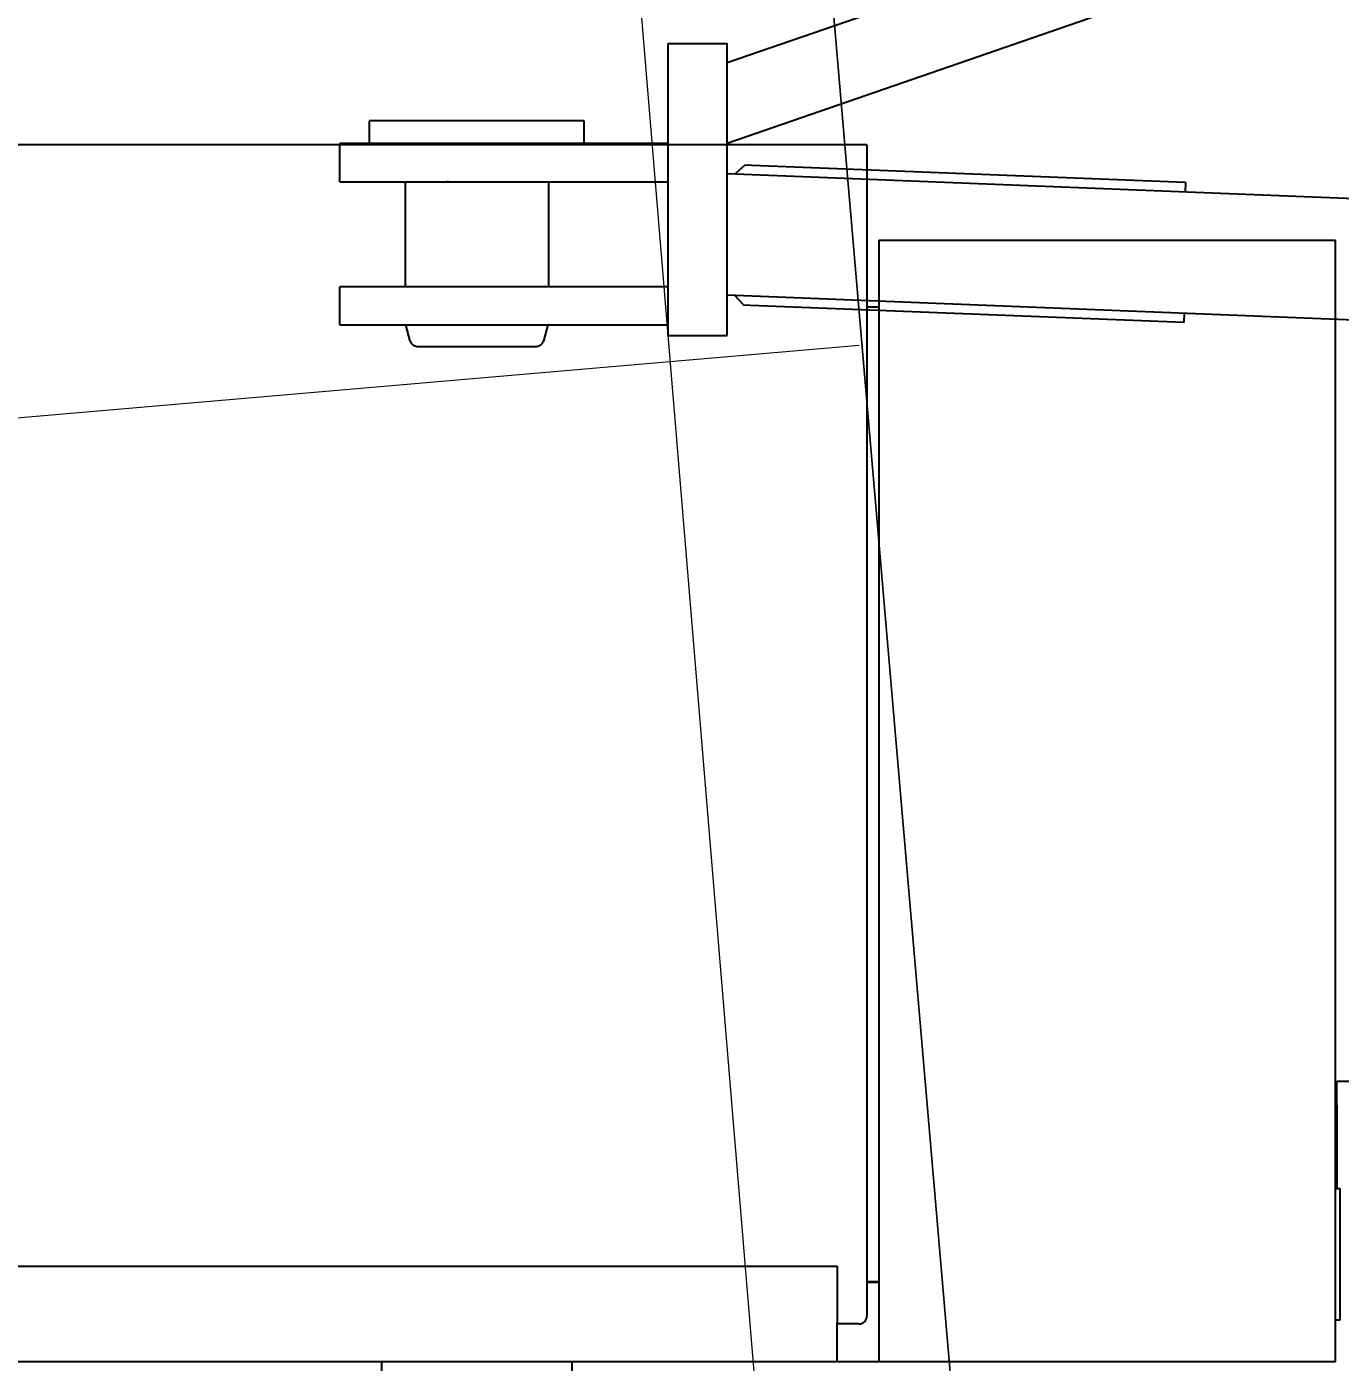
# Model space of a CAD drawing. Header units: millimetres. Extents: x -2078669 to -1085629, y -5987148 to 310365.
# Drawn here: x -1712781 to -1711680, y -2648076 to -2646956 of the extents above; entities that cross this region are included whole.
import ezdxf

# ---------------------------------------------------------------- set-up
doc = ezdxf.new("R2010")
doc.units = ezdxf.units.MM
doc.header["$LTSCALE"] = 500
doc.header["$PDSIZE"] = 300
doc.layers.get('Defpoints').update_dxf_attribs({"color": 153})
for name, color, linetype, lineweight in [('D-BGD', 7, 'Continuous', 13), ('D-BYP-STR8', 5, 'Continuous', 25), ('D-BYP-STRB', 5, 'Continuous', 25)]:
    doc.layers.add(name, color=color, linetype=linetype, lineweight=lineweight)
doc.styles.add('MS ゴシック', font='MS Gothic.ttf')
doc.dimstyles.new('DIM-500-F', dxfattribs={"dimscale": 500, "dimtxt": 3.5, "dimasz": 2.5, "dimexe": 0, "dimexo": 2, "dimgap": 0.8, "dimtad": 1, "dimdec": 0, "dimzin": 0, "dimdsep": 46, "dimtxsty": 'MS ゴシック', "dimblk": 'OPEN', "dimcen": 0.1, "dimclrd": 256, "dimclre": 256, "dimclrt": 256, "dimaunit": 1, "dimadec": 4, "dimazin": 0, "dimtfac": 1, "dimtdec": 0, "dimtmove": 2, "dimatfit": 3, "dimldrblk": 'OPEN', "dimfxl": 1, "dimtolj": 1, "dimtzin": 0, "dimlwd": -1, "dimlwe": -1, "dimarcsym": 2})

# ---------------------------------------------------------------- blocks, each defined once
blk = doc.blocks.new('河川平面')
at = {"layer": 'D-BGD', "linetype": 'Continuous'}
blk.add_line((1598882.634235095, -2791723.711037726), (1594416.387167908, -2792109.243088914), dxfattribs=at)
at = {"layer": 'D-BGD', "linetype": 'Continuous', "flags": 128}
for points in [[(1582140.22480504, -2719008.246832417), (1585199.135472456, -2721556.652768525), (1587710.206600712, -2724582.562403237), (1590099.480294381, -2728093.263083649), (1590110.102367294, -2728110.903138109), (1591961.898443081, -2731342.643658946), (1592824.10202737, -2733665.289847176), (1593520.446118793, -2735997.56025729), (1593986.483873758, -2737929.850707479), (1594098.227088898, -2739005.644055385), (1594388.716749413, -2742023.910902977), (1594482.261082501, -2742988.89450706), (1595400.753873513, -2755250.743170642), (1596341.116767682, -2765209.067116554), (1596556.546278942, -2767553.259840421), (1597440.879107656, -2777157.568789647), (1598308.325071081, -2787353.110177062), (1598377.125034866, -2788050.114848463), (1598643.211945438, -2790763.689235206), (1599232.859428944, -2797876.745915583), (1599792.865121341, -2803333.734038306), (1600050.773263845, -2807845.424872403), (1600213.856670496, -2810142.226829304), (1600362.445699103, -2812626.781041033)], [(1598643.211945438, -2790763.689235206), (1599232.859428944, -2797876.745915583), (1599792.865121341, -2803333.734038306), (1600050.773263845, -2807845.424872403), (1600213.856670488, -2810142.226829316), (1600362.445699103, -2812626.781041033)]]:
    blk.add_lwpolyline(points, dxfattribs=at)
at = {"layer": 'D-BGD', "linetype": 'Continuous', "extrusion": (0.9955781374507541, 0.08682361365133455, 0.03585850446702347), "elevation": 1362595.212812294}
blk.add_lwpolyline([(-2929395.81225143, 318894.4419509647), (-2912662.922296673, 318294.055861312), (-2896354.401935427, 317783.7276851074)], dxfattribs=at)
at = {"layer": 'D-BGD', "linetype": 'Continuous'}
blk.add_polyline3d([(1585913.836774506, -2722964.039985831, 364039.9803238746), (1587846.706407598, -2725240.048337663, 364499.9802990119), (1589297.961133755, -2727170.011831998, 364239.9803130648), (1590897.14193442, -2729946.271844543, 364189.9803157672), (1592005.832635062, -2732452.125814468, 364679.980289283), (1593055.81317772, -2735120.316207091, 364909.9802768517), (1593563.220417361, -2737026.788727858, 364939.9802752302), (1596851.629302453, -2768087.362797662, 366439.9801941562), (1598250.274787862, -2784335.807709586, 366949.980166591), (1599682.572154829, -2801007.298164424, 367549.9801341614), (1600652.260629525, -2813768.022538776, 368169.9801006508)], dxfattribs=at)
blk = doc.blocks.new('_Open')
at = {"color": 0, "linetype": 'ByBlock', "lineweight": -2}
for p, q in [((-1, 0.1666666666666667), (0, 0)), ((-1, -0.1666666666666667), (0, 0)), ((0, 0), (-1, 0))]:
    blk.add_line(p, q, dxfattribs=at)
blk = doc.blocks.new('*D29')
at = {"layer": 'D-BYP-STR8', "transparency": 16777216}
blk.add_line((-1718150.600723053, -2651102.547081396), (-1727138.733784209, -2658175.404063495), dxfattribs=at)
at = {"layer": 'Defpoints', "color": 0, "transparency": 16777216}
for p in [(-1712403.832354906, -2646580.354263312), (-1728121.060546163, -2658948.407383508)]:
    blk.add_point(p, dxfattribs=at)
at = {"layer": 'D-BYP-STR8', "transparency": 16777216, "xscale": 1250, "yscale": 1250, "zscale": 1250, "rotation": 218.1995815530016}
blk.add_blockref('_Open', (-1728121.060546163, -2658948.407383508), dxfattribs=at)
at = {"layer": 'D-BYP-STR8', "transparency": 16777216, "char_height": 1750, "attachment_point": 5, "rotation": 38.199581553001565, "style": 'MS ゴシック'}
for s, insert in [('\\A1;R20000', (-1721965.528093729, -2652482.130307291)), ('\\A1;(10.4t)', (-1720297.959814852, -2654601.263440768))]:
    blk.add_mtext(s, dxfattribs=dict(at, insert=insert))
blk = doc.blocks.new('A$C4dcfe073')
at = {"layer": 'D-BYP-STRB', "linetype": 'Continuous'}
for p, q in [((5655.450032566907, 2485.500011259923), (4509.999765599845, 2089.59290729987)), ((4510.002760447911, 2022.40796579991), (5655.449837050866, 2418.313967059948)), ((4459.999999999884, 2105.999999999884), (4509.999999999884, 2105.999999999884)), ((4459.999999999884, 2105.999999999884), (4459.999999999884, 1860.999999999884)), ((4509.999999999884, 1860.999999999884), (4509.999999999884, 2105.999999999884)), ((4224.999999999884, 2040.999999999884), (4209.999999999884, 2040.999999999884)), ((4209.999999999884, 2021.999999999884), (4209.999999999884, 2040.999999999884)), ((4374.999999999884, 2040.999999999884), (4224.999999999884, 2040.999999999884)), ((4389.999999999884, 2040.999999999884), (4374.999999999884, 2040.999999999884)), ((4389.999999999884, 2021.999999999884), (4389.999999999884, 2040.999999999884)), ((4620.600000007078, 2020.999974232749), (2823.400000006892, 2020.999974232749)), ((4184.999999999884, 1989.999999999884), (4184.999999999884, 2021.999999999884)), ((4459.999999999884, 2021.999999999884), (4184.999999999884, 2021.999999999884)), ((4627.000000006985, 2020.999974232749), (4620.600000007078, 2020.999974232749)), ((4627.000000006985, 2020.999974232749), (4627.000000006985, 1095.150941031985)), ((4510.0000209969, 1996.83968650992), (10199.90893512685, 1771.88282379997)), ((4524.62086113391, 2003.960145049961), (4516.630217489903, 1996.577022419893)), ((4530.48313647788, 2003.728484809864), (4524.620831582928, 2003.960144339944)), ((4894.332303520874, 1989.350329789915), (4530.483325258829, 2003.72847734997)), ((4184.999999999884, 1989.999999999884), (4459.999999999884, 1989.999999999884)), ((4239.999999999884, 1901.999999999884), (4239.999999999884, 1989.999999999884)), ((4276.322044881876, 1989.999999999884), (4274.515605328837, 1989.999999999884)), ((4359.999999999884, 1989.999999999884), (4359.999999999884, 1901.999999999884)), ((4894.332303520874, 1989.350329789915), (4894.028255029931, 1981.656172229908)), ((4636.999999999884, 1941), (4636.999999999884, 1030)), ((4636.999999999884, 1941), (5019.999999999884, 1941)), ((5019.999999999884, 1030), (5019.999999999884, 1941)), ((4184.999999999884, 1869.999999999884), (4184.999999999884, 1901.999999999884)), ((4459.999999999884, 1901.999999999884), (4184.999999999884, 1901.999999999884)), ((4304.083781340858, 1901.999999999884), (4304.15637714183, 1901.999999999884)), ((4509.999999999884, 1895.160312669934), (9434.146206663921, 1700.478728319868)), ((4516.039049568935, 1894.921552139916), (4523.436277778936, 1886.915640489897)), ((4523.436247043894, 1886.915638689883), (4529.298713184893, 1886.683972779894)), ((4529.298745781882, 1886.683971489896), (4893.147724044858, 1872.305823929957)), ((4636.999307128484, 1884.999999999651), (4627.000000006985, 1884.999999999651)), ((4184.999999999884, 1869.999999999884), (4459.999999999884, 1869.999999999884)), ((4244.16739081894, 1856.447085729917), (4240.535898384871, 1869.999999999884)), ((4359.464101614896, 1869.999999999884), (4355.832609181874, 1856.447085729917)), ((4893.147724044858, 1872.305823929957), (4893.45177805284, 1880.000121119898)), ((4459.999999999884, 1860.999999999884), (4509.999999999884, 1860.999999999884)), ((4249.962945776875, 1851.999999999884), (4350.03705422394, 1851.999999999884)), ((5020.999999999767, 1236.000000849948), (5039.999999999767, 1236.000000849948)), ((5020.999999999767, 1216.000000849948), (5020.999999999767, 1236.000000849948)), ((5020.999999999767, 1216.000000849948), (5020.999999999767, 1146)), ((5019.999999999884, 1146), (5023.999999999767, 1146)), ((5023.999999999767, 1036.000000849948), (5023.999999999767, 1146)), ((5019.933245770982, 1105.839953823015), (5019.93363752251, 1105.851934889681)), ((5019.93363752251, 1105.851934889681), (5019.934173497255, 1105.866048665135)), ((5019.934173497255, 1105.866048665135), (5019.934913061094, 1105.881745023304)), ((5019.934913061094, 1105.881745023304), (5019.935915580019, 1105.898473838693)), ((5019.935915580019, 1105.898473838693), (5019.937240420142, 1105.915684985463)), ((5019.937240420142, 1105.915684985463), (5019.938946947339, 1105.932828338002)), ((5019.938946947339, 1105.932828338002), (5019.94109452772, 1105.949353770353)), ((5019.94109452772, 1105.949353770353), (5019.943742527277, 1105.964711157023)), ((5019.943742527277, 1105.964711157023), (5019.946915325243, 1105.97845775832)), ((5019.946915325243, 1105.97845775832), (5019.950497355079, 1105.990580376703)), ((5019.950497355079, 1105.990580376703), (5019.954338063137, 1106.001173200668)), ((5019.954338063137, 1106.001173200668), (5019.958286895999, 1106.010330419056)), ((5019.958286895999, 1106.010330419056), (5019.962193300365, 1106.018146220245)), ((5019.962193300365, 1106.018146220245), (5019.965906722704, 1106.024714792729)), ((5019.965906722704, 1106.024714792729), (5019.969276609598, 1106.030130325118)), ((5019.969276609598, 1106.030130325118), (5019.97215240763, 1106.034487006022)), ((4627.000000006985, 1095.150941031985), (4627.000000006985, 1038.899974233005)), ((3716.999999974971, 1080.999974812963), (4601.999999974971, 1080.999974812963)), ((4601.999999974971, 1080.999974812963), (4601.999999974971, 1033.29997481301)), ((4636.999307128484, 1067.800000000047), (4627.000000006985, 1067.800000000047)), ((4627.000000006985, 1067.5), (4636.999307128484, 1067.5)), ((4620.600000007078, 1032.499974232982), (4601.999655200867, 1032.499974232982)), ((4601.999999974971, 1000.999974812963), (4601.999999974971, 1033.29997481301)), ((5019.999999999884, 1036), (5023.999999999767, 1036)), ((4636.999999999884, 1030), (4636.999999999884, 1001)), ((5019.999999999884, 1001), (5019.999999999884, 1030)), ((3716.999999974971, 1000.999974812963), (4601.999999974971, 1000.999974812963)), ((4219.999999999884, 1000.999974812963), (4219.999999999884, 812.0006638480118)), ((4379.999999999884, 812.0006638480118), (4379.999999999884, 1000.999974812963)), ((4601.999997783802, 1001), (4637.00000186963, 1001)), ((4636.999999999884, 1001), (5019.999999999884, 1001))]:
    blk.add_line(p, q, dxfattribs=at)
for centre, radius, start, end in [((4249.962945776875, 1857.999999999884), 6, 194.9999999962499, 270), ((4350.03705422394, 1857.999999999884), 6, 270, 345.0000000037501), ((4620.600000007078, 1038.899974233005), 6.4, 270, 0)]:
    blk.add_arc(centre, radius, start, end, dxfattribs=at)

msp = doc.modelspace()

# ---------------------------------------------------------------- linework, layer by layer
at = {"layer": 'D-BYP-STR8'}
msp.add_circle((-1712403.832354908, -2646580.35426331), 20000, dxfattribs=at)

# ---------------------------------------------------------------- block references
at = {"layer": 'D-BGD'}
msp.add_blockref('河川平面', (-3310965.811631768, 144500.1765757371), dxfattribs=at)
at = {"layer": 'D-BYP-STR8'}
msp.add_blockref('A$C4dcfe073', (-1716703.832354908, -2649076.35426331), dxfattribs=at)

# ---------------------------------------------------------------- dimensions: what is measured, and where the dimension line sits
dim = msp.add_radius_dim(center=(-1712403.832354906, -2646580.354263312), mpoint=(-1728121.060546163, -2658948.407383508), text='<>\\X(10.4t)', dimstyle='DIM-500-F', override={"dimtmove": 0}, dxfattribs=at)
dim.commit()
dim.dimension.update_dxf_attribs({"geometry": '*D29', "text_midpoint": (-1721177.064707317, -2653484.103604483), "dimtype": 164})

doc.saveas('drawing.dxf')
